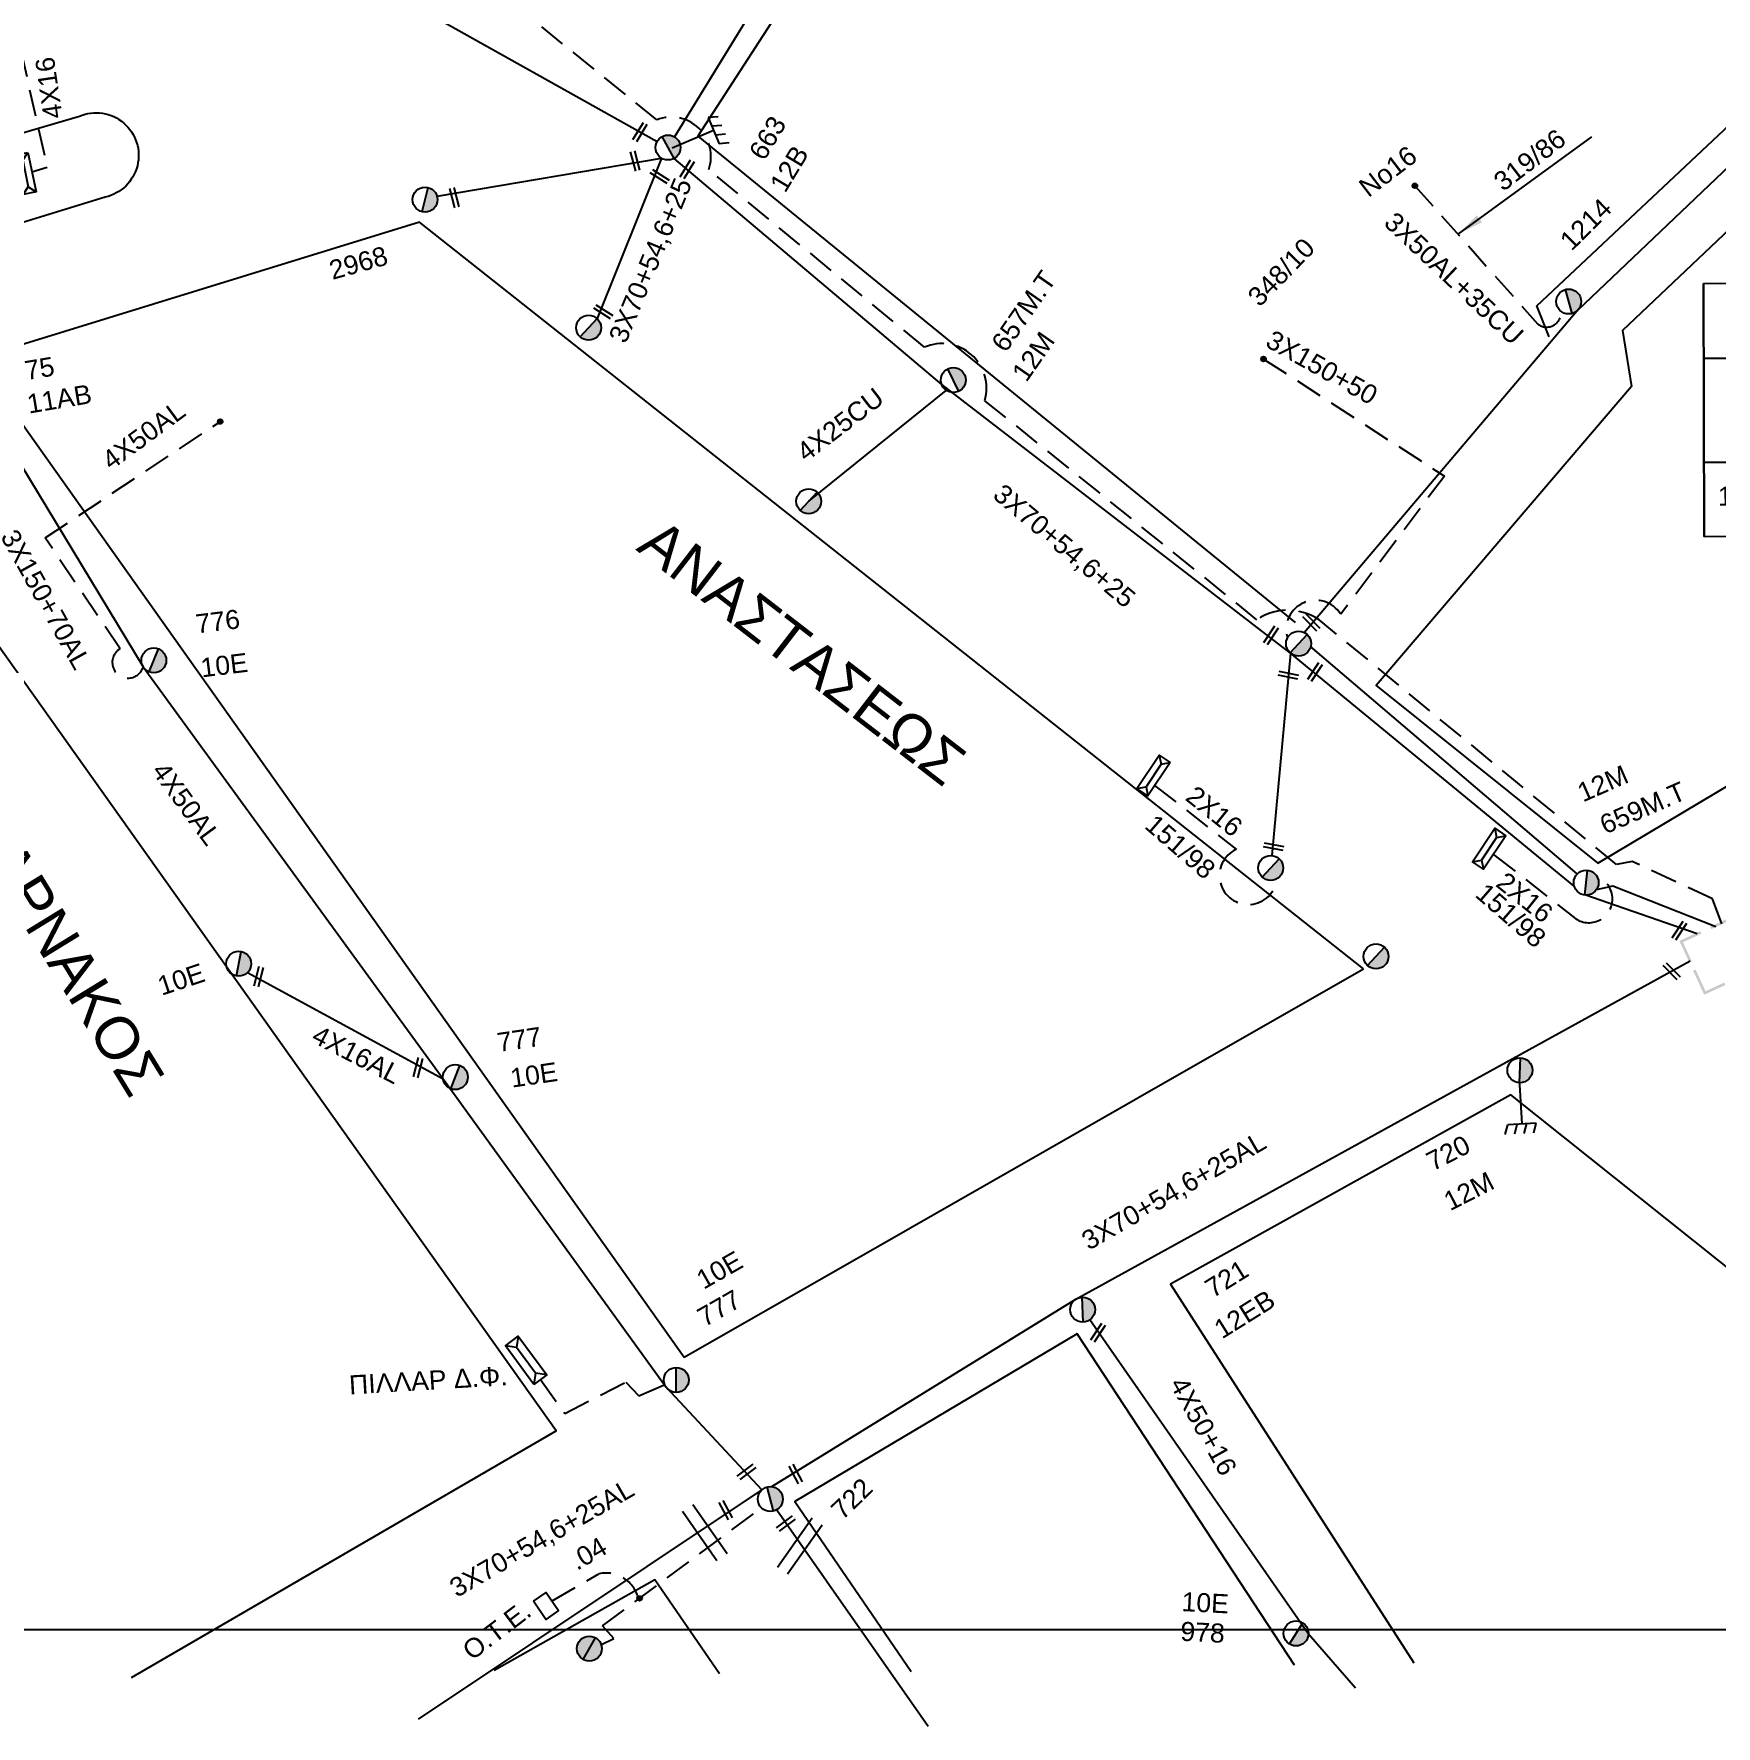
# Model space of a CAD drawing. Header units: millimetres. Extents: x 745 to 5694, y 762 to 3401.
# Drawn here: x 2646.4 to 2805.5, y 769.2 to 929.2 of the extents above; entities that cross this region are included whole.
import ezdxf
from ezdxf.enums import TextEntityAlignment as Align

# ---------------------------------------------------------------- set-up
doc = ezdxf.new("R2010")
doc.units = ezdxf.units.MM
doc.linetypes.add('DASHED', pattern=[19.05, 12.7, -6.35])
for name, color, linetype in [('Άγνωστα', 7, 'Continuous'), ('Ασφαλειοκιβώτια Χ.Τ 9 αναχωρήσεων', 7, 'Continuous'), ('Γείωση', 7, 'Continuous'), ('Γυμνά εναέρια ΧΤ (3Φ)   4x16AL', 7, 'Continuous'), ('Γυμνά εναέρια ΧΤ και ΦΟΠ (3Φ)   4x50+16AL', 7, 'Continuous'), ('Εναέρια παροχή ΧΤ 4x16', 7, 'SYN_LINE'), ('Επιγραφές - Σχήματα', 7, 'Continuous'), ('Καλώδια ΧΤ   3x150+70AL', 7, 'DASHED'), ('Μηχανική τομή', 7, 'Continuous'), ('Στύλος Ξύλινος', 7, 'Continuous'), ('Στύλος Ξύλινος @ 1', 7, 'Continuous'), ('Στύλος ΦΜ', 7, 'Continuous'), ('Στύλος ΦΜ @ 1', 7, 'Continuous'), ('Συνδέσεις', 7, 'Continuous'), ('Συνεστραμμένα ΧΤ   3x70+54.6+25 AL', 7, 'SYN_LINE'), ('Τομή', 7, 'Continuous'), ('Υποσταθμός πόλεως', 7, 'Continuous'), ('Υπόβαθρο ΔΕΗ', 7, 'Continuous'), ('Υπόγεια Καλώδια Δικτύου ΧΤ   .04', 7, 'DASHED'), ('Υπόγεια καλώδια Παροχών ΧΤ   4x50AL', 7, 'DASHED')]:
    doc.layers.add(name, color=color, linetype=linetype)
doc.styles.add('arial', font='ARIAL.TTF')
doc.styles.get("Standard").update_dxf_attribs({"font": 'ARIAL.TTF'})
doc.linetypes.add('SYN_LINE', pattern='A,0.5,-0.0001,["/\\/\\/\\/",Standard,S=0.1,R=0,X=0,Y=-0.05],-0.25', length=0.7501)
doc.dimstyles.new('ISO-25', dxfattribs={"dimtxt": 2.5, "dimasz": 2.5, "dimexe": 1.25, "dimexo": 0.625, "dimtad": 1, "dimtxsty": 'Standard', "dimcen": 2.5, "dimadec": 0, "dimazin": 0, "dimtfac": 1, "dimtmove": 0, "dimatfit": 3, "dimfxl": 1, "dimarcsym": 0})

# ---------------------------------------------------------------- blocks, each defined once
blk = doc.blocks.new('ΥΠΑΡΧΩΝ ΤΣΙΜΕΝΤΕΝΙΟΣ ΣΤΥΛΟΣ')
at = {"layer": 'Στύλος ΦΜ'}
blk.add_hatch(color=256, dxfattribs=at).paths.add_polyline_path([(-1.29, -2.28, 0.574793), (2.62, 0, 0.268822), (1.3, 2.27)])
blk.add_line((-1.29, -2.28), (1.3, 2.27), dxfattribs=at)
blk.add_circle((0, 0), 2.62, dxfattribs=at)
at = {"layer": 'Στύλος ΦΜ', "flags": 4}
for tag, p in [('ΑΡΙΘΜΟΣ', (-4.68, 8.05)), ('ΤΥΠΟΣ', (-4.91, 3.03))]:
    blk.add_attdef(tag, p, '', height=4, dxfattribs=at)
blk = doc.blocks.new('ΓΕΙΩΣΗ')
at = {"layer": 'Γείωση', "ltscale": 40}
for p, q in [((-2.34, 11.45), (-3, 9.45)), ((-0.34, 11.45), (-1, 9.45)), ((1.66, 11.45), (1, 9.45)), ((3.66, 11.45), (3, 9.45)), ((0, 9.45), (0, 0))]:
    blk.add_line(p, q, dxfattribs=at)
blk.add_lwpolyline([(-3, 9.45), (3, 9.45)], dxfattribs=at)
blk = doc.blocks.new('ΑΣΦΑΛΕΙΟΚΙΒΩΤΙΟ ΥΠΟΣΤΑΘΜΟΥ 9 ΑΝΑΧΩΡΗΣΕΩΝ')
at = {"layer": 'Ασφαλειοκιβώτια Χ.Τ 9 αναχωρήσεων', "ltscale": 40}
for p, q in [((-23.8, 40.36), (24.02, 40.36)), ((-9.72, 40.36), (-9.72, -40.64)), ((9.94, 40.36), (9.94, -40.64)), ((-23.8, 31.36), (24.02, 31.36)), ((-23.8, 22.36), (24.02, 22.36)), ((-23.8, 13.36), (24.02, 13.36)), ((-23.8, 4.36), (24.02, 4.36)), ((-23.8, -4.64), (24.02, -4.64)), ((-23.8, -13.64), (24.02, -13.64)), ((-23.8, -22.64), (24.02, -22.64)), ((-23.8, -31.64), (24.02, -31.64))]:
    blk.add_line(p, q, dxfattribs=at)
at = {"layer": 'Ασφαλειοκιβώτια Χ.Τ 9 αναχωρήσεων'}
blk.add_lwpolyline([(-23.8, -40.64), (24.02, -40.64), (24.02, 40.36), (-23.8, 40.36)], close=True, dxfattribs=at)
for s, p in [('1', (-17.96, 37.74)), ('2', (-17.96, 29.17)), ('3', (-17.96, 20.09)), ('4', (-17.96, 11.07)), ('5', (-17.96, 2.06)), ('6', (-17.96, -7.08)), ('7', (-17.96, -15.32)), ('8', (-17.96, -25)), ('9', (-17.96, -33.7))]:
    blk.add_text(s, height=3.6, rotation=270, dxfattribs=at).set_placement(p)
at = {"layer": 'Ασφαλειοκιβώτια Χ.Τ 9 αναχωρήσεων', "ltscale": 40}
for tag, height, p in [('ΟΝΟΜΑ', 5, (-0.16, 44.31)), ('ΚΕΙΜΕΝΟ 1', 2, (17.06, 35.59)), ('ΚΕΙΜΕΝΟ 2', 2, (17.06, 26.88)), ('ΚΕΙΜΕΝΟ 3', 2, (17.06, 17.69)), ('ΚΕΙΜΕΝΟ 4', 2, (17.06, 8.71)), ('ΚΕΙΜΕΝΟ 5', 2, (17.06, -0.13)), ('ΚΕΙΜΕΝΟ 6', 2, (17.06, -9.05)), ('ΚΕΙΜΕΝΟ 7', 2, (17.06, -18.13)), ('ΚΕΙΜΕΝΟ 8', 2, (17.06, -26.85)), ('ΚΕΙΜΕΝΟ 9', 2, (17.06, -35.99)), ('ΣΧ', 2, (-0.1, -42.64))]:
    blk.add_attdef(tag, text='', height=height, dxfattribs=at).set_placement(p, align=Align.MIDDLE_CENTER)
blk = doc.blocks.new('ΥΠΟΣΤΑΘΜΟΣ ΠΟΛΕΩΣ')
at = {"layer": 'Υποσταθμός πόλεως', "linetype": 'Continuous', "ltscale": 40}
blk.add_lwpolyline([(-8.57, 2.82), (8.57, 2.82), (8.57, -2.82), (-8.57, -2.82)], close=True, dxfattribs=at)
for points in [[(-5.75, 0), (-8.57, 2.82)], [(5.75, 0), (8.57, 2.82)], [(-8.57, -2.82), (-5.75, 0)], [(-5.75, 0), (5.75, 0)], [(8.57, -2.82), (5.75, 0)]]:
    blk.add_lwpolyline(points, dxfattribs=at)
at = {"layer": 'Υποσταθμός πόλεως', "linetype": 'SYN_LINE', "ltscale": 40, "flags": 1}
for tag, p in [('ΜΕΤΑΣΧΗΜΑΤΙΣΜΟΣ', (10.6, 2.39)), ('ΙΣΧΥΣ', (10.58, -0.41)), ('ΑΡΙΘΜΟΣ', (10.7, -3.13))]:
    blk.add_attdef(tag, p, '', height=1.8, dxfattribs=at)
blk = doc.blocks.new('_ΣΥΝΔΕΣΗ')
at = {"layer": 'Συνδέσεις', "linetype": 'SYN_LINE', "ltscale": 40}
blk.add_hatch(color=256, dxfattribs=at).paths.add_polyline_path([(0.5, -0.01, 1), (-0.5, -0.01, 1)])
at = {"layer": 'Συνδέσεις'}
blk.add_circle((0, -0.01), 0.5, dxfattribs=at)
blk = doc.blocks.new('ΜΗΧΑΝΙΚΗ ΤΟΜΗ')
at = {"layer": 'Μηχανική τομή', "ltscale": 40}
for p, q in [((-1.89, 0.78), (1.89, 0.78)), ((1.89, 0), (-1.89, 0))]:
    blk.add_line(p, q, dxfattribs=at)
blk = doc.blocks.new('A$C2AC64610')
at = {"layer": 'Υποσταθμός πόλεως', "xscale": 0.5, "yscale": 0.5, "zscale": 0.5}
blk.add_blockref('ΥΠΟΣΤΑΘΜΟΣ ΠΟΛΕΩΣ', (4.28, 1.41), dxfattribs=at)
blk = doc.blocks.new('ΥΠΑΡΧΩΝ ΞΥΛΙΝΟΣ ΣΤΥΛΟΣ')
at = {"layer": 'Στύλος Ξύλινος'}
h = blk.add_hatch(color=7, dxfattribs=at)
h.paths.add_polyline_path([(-2.62, 0, 0.270008), (-1.29, -2.28), (1.3, 2.27, 0.576266)])
h.paths.add_polyline_path([(-1.29, -2.28, 0.574793), (2.62, 0, 0.268822), (1.3, 2.27)])
at = {"layer": 'Στύλος Ξύλινος', "color": 7}
blk.add_line((-1.29, -2.28), (1.3, 2.27), dxfattribs=at)
blk.add_circle((0, 0), 2.62, dxfattribs=at)
at = {"layer": 'Στύλος Ξύλινος', "flags": 4}
for tag, p in [('ΑΡΙΘΜΟΣ', (-4.91, 8.6)), ('ΤΥΠΟΣ', (-4.85, 3.39))]:
    blk.add_attdef(tag, p, '', height=4, dxfattribs=at)
blk = doc.blocks.new('ΤΟΜΗ')
at = {"layer": 'Τομή', "ltscale": 40}
for p, q in [((-5.68, 0), (5.68, 0)), ((5.68, -2.33), (-5.68, -2.33))]:
    blk.add_line(p, q, dxfattribs=at)

msp = doc.modelspace()

# ---------------------------------------------------------------- hatches: boundary and pattern name
at = {"layer": 'Επιγραφές - Σχήματα', "ltscale": 0.2}
h = msp.add_hatch(color=7, dxfattribs=at)
h.paths.add_polyline_path([(2807.65, 843.59), (2806.72, 845.6), (2806.21, 845.36), (2806.11, 845.04), (2806.6, 845.26), (2807.42, 843.48)])
h.paths.add_polyline_path([(2809.07, 840.5), (2808.02, 842.78), (2807.79, 842.68), (2808.73, 840.62), (2807.39, 840.01), (2807.7, 839.87)])
h.paths.add_polyline_path([(2807.7, 839.87), (2807.39, 840.01), (2807.19, 839.91), (2807.29, 839.69)])
h.paths.add_polyline_path([(2806.39, 839.27), (2806.28, 839.5), (2804.5, 838.68), (2804.44, 838.83), (2804.31, 838.5), (2804.38, 838.35)])
h.paths.add_polyline_path([(2804.44, 838.83), (2803.56, 840.73), (2803.33, 840.63), (2804.31, 838.5)])
h.paths.add_polyline_path([(2803.19, 841.54), (2802.37, 843.32), (2804.12, 844.12), (2804.01, 844.35), (2802.04, 843.44), (2802.96, 841.43)])
h.paths.add_polyline_path([(2806.11, 845.04), (2806.21, 845.36), (2804.95, 844.78), (2805.06, 844.55)])

# ---------------------------------------------------------------- linework, layer by layer
at = {"layer": 'Άγνωστα', "color": 85}
for points in [[(2837.14, 946.98), (2817.24, 926.67), (2792.4, 903.05)], [(2766.55, 872.6), (2792.37, 903.03)]]:
    msp.add_lwpolyline(points, dxfattribs=at)
at = {"layer": 'Άγνωστα', "color": 30, "linetype": 'DASHED', "ltscale": 0.2}
msp.add_lwpolyline([(2806.04, 845.05), (2805.17, 847.43), (2797.56, 850.96), (2796.1, 850.67), (2768.32, 873.52, 0.332576), (2762.09, 873.81), (2736.35, 894.53, 0.632672), (2730.64, 899.57), (2710.25, 916.36, 0.637984), (2705.33, 921.08), (2680.16, 941.36)], format="xyb", dxfattribs=at)
at = {"layer": 'Άγνωστα', "color": 133, "linetype": 'DASHED', "ltscale": 0.2}
msp.add_lwpolyline([(2645.19, 927.63), (2647.68, 916.57), (2646.22, 916.11)], dxfattribs=at)
at = {"layer": 'Άγνωστα', "color": 133}
msp.add_lwpolyline([(2684.55, 913.85), (2705.79, 917.44)], dxfattribs=at)
at = {"layer": 'Άγνωστα', "color": 85, "linetype": 'DASHED', "ltscale": 0.2}
msp.add_lwpolyline([(2777.02, 914.84), (2788.66, 901.75)], dxfattribs=at)
at = {"layer": 'Άγνωστα', "color": 62, "linetype": 'Continuous', "ltscale": 0.2}
msp.add_lwpolyline([(2639.33, 898.12), (2656.76, 869.35), (2685.12, 830.39), (2706.22, 801.24), (2715.27, 791.53)], dxfattribs=at)
at = {"layer": 'Άγνωστα', "color": 85, "linetype": 'DASHED', "ltscale": 0.2}
msp.add_lwpolyline([(2762.71, 898.45), (2779.81, 887.38), (2770.01, 874.32, 0.876609), (2764.97, 872.09, -10.712407)], format="xyb", dxfattribs=at)
at = {"layer": 'Άγνωστα', "color": 2, "linetype": 'SYN_LINE', "ltscale": 20}
for points in [[(2719.7, 885), (2732.7, 895.49)], [(2765.27, 870.64), (2763.5, 851.51)]]:
    msp.add_lwpolyline(points, dxfattribs=at)
at = {"layer": 'Άγνωστα', "color": 85, "linetype": 'SYN_LINE', "ltscale": 20}
msp.add_lwpolyline([(2792.38, 849.78), (2767.16, 871.28)], dxfattribs=at)
at = {"layer": 'Άγνωστα', "color": 85, "linetype": 'SYN_LINE', "ltscale": 10}
msp.add_lwpolyline([(2805.48, 844.78), (2795.73, 848.6), (2794.17, 848.26)], dxfattribs=at)
at = {"layer": 'Άγνωστα', "color": 62}
msp.add_lwpolyline([(2771.42, 772.8), (2766.97, 777.9), (2746.27, 807.62)], dxfattribs=at)
at = {"layer": 'Άγνωστα', "color": 62, "linetype": 'DASHED', "ltscale": 0.2}
for points in [[(2694.33, 801.97), (2696.63, 798.76), (2702.4, 801.73), (2703.64, 800.43), (2706.09, 801.47)], [(2700.1, 776.91), (2701.26, 777.49), (2700.2, 778.68), (2715.23, 789.85)]]:
    msp.add_lwpolyline(points, dxfattribs=at)
at = {"layer": 'Άγνωστα', "color": 1}
msp.add_lwpolyline([(2716.68, 789.66), (2731, 769.2)], dxfattribs=at)
at = {"layer": 'Άγνωστα', "color": 85, "linetype": 'DASHED', "ltscale": 0.2}
msp.add_arc((2789.48, 902.82), 1.35, 232.2136, 6.4839, dxfattribs=at)
at = {"layer": 'Γυμνά εναέρια ΧΤ (3Φ)   4x16AL', "color": 62, "linetype": 'Continuous', "ltscale": 0.2}
msp.add_lwpolyline([(2666.64, 840.46), (2685.12, 830.39)], dxfattribs=at)
at = {"layer": 'Γυμνά εναέρια ΧΤ και ΦΟΠ (3Φ)   4x50+16AL', "color": 2}
msp.add_lwpolyline([(2768.72, 969.28), (2740.89, 951.57), (2717.75, 936.98), (2707, 919.46)], dxfattribs=at)
at = {"layer": 'Επιγραφές - Σχήματα', "color": 2, "linetype": 'DASHED', "ltscale": 0.2}
for p, q in [((2752.41, 858.14), (2760.14, 852.09)), ((2784.5, 851.59), (2792.23, 845.54))]:
    msp.add_line(p, q, dxfattribs=at)
at = {"layer": 'Επιγραφές - Σχήματα'}
msp.add_lwpolyline([(780.39, 1891.51), (3073.89, 1891.51), (3073.89, 778.3), (780.39, 778.3)], close=True, dxfattribs=at)
at = {"layer": 'Επιγραφές - Σχήματα', "ltscale": 0.2}
msp.add_lwpolyline([(2693.67, 781), (2694.88, 781.83), (2696.05, 780.12), (2694.84, 779.29)], close=True, dxfattribs=at)
at = {"layer": 'Επιγραφές - Σχήματα', "color": 2, "linetype": 'DASHED', "ltscale": 0.2}
for centre, radius, start, end in [((2761.27, 849.61), 2.73, 114.6702, 353.992), ((2793.47, 847.4), 2.24, 236.368, 69.0737)]:
    msp.add_arc(centre, radius, start, end, dxfattribs=at)
at = {"layer": 'Καλώδια ΧΤ   3x150+70AL', "color": 62, "ltscale": 0.2}
msp.add_lwpolyline([(2656.76, 869.35, -1.470506), (2654.58, 871.06), (2647.49, 881.54)], format="xyb", dxfattribs=at)
at = {"layer": 'Συνεστραμμένα ΧΤ   3x70+54.6+25 AL', "color": 133, "ltscale": 20}
msp.add_lwpolyline([(2662.27, 943.15), (2705.36, 919.01)], dxfattribs=at)
at = {"layer": 'Συνεστραμμένα ΧΤ   3x70+54.6+25 AL', "color": 133, "linetype": 'SYN_LINE', "ltscale": 20}
msp.add_lwpolyline([(2705.79, 917.44), (2699.68, 902.28)], dxfattribs=at)
at = {"layer": 'Συνεστραμμένα ΧΤ   3x70+54.6+25 AL', "color": 2, "linetype": 'SYN_LINE', "ltscale": 20}
msp.add_lwpolyline([(2792.1, 848.61), (2765.27, 870.64), (2732.28, 896.03), (2706.98, 917.42)], dxfattribs=at)
at = {"layer": 'Συνεστραμμένα ΧΤ   3x70+54.6+25 AL', "color": 2, "linetype": 'SYN_LINE', "ltscale": 10}
msp.add_lwpolyline([(2803.71, 844.11), (2793.1, 847.78)], dxfattribs=at)
at = {"layer": 'Συνεστραμμένα ΧΤ   3x70+54.6+25 AL', "color": 62, "ltscale": 20}
msp.add_lwpolyline([(2716.22, 791.84), (2744.97, 809.58), (2803.05, 841.54)], dxfattribs=at)
at = {"layer": 'Συνεστραμμένα ΧΤ   3x70+54.6+25 AL', "color": 6, "ltscale": 20}
msp.add_lwpolyline([(2682.8, 769.86), (2715.25, 791.51)], dxfattribs=at)
at = {"layer": 'Υπόβαθρο ΔΕΗ'}
for points in [[(2791.55, 980.93), (2719.01, 934.68), (2709.2, 919.52), (2765.69, 873.53)], [(2789.73, 900.54), (2788.56, 903.47), (2827.62, 940.19), (2791.55, 980.93)], [(2832.36, 935), (2796.64, 901.16), (2797.5, 895.84), (2773.37, 867.59), (2794.33, 850.8), (2867.82, 894.58), (2832.36, 935)], [(2772.17, 840.8), (2682.9, 911.38), (2640.93, 898.46), (2707.92, 804.09), (2772.17, 840.8)], [(2655.66, 773.8), (2695.83, 797.12), (2626.94, 893.99), (2589.89, 882.43), (2599.81, 842.53), (2643.61, 773.41)], [(2852.69, 775.79), (2786.09, 828.9), (2753.91, 811), (2776.93, 775.18)], [(2765.65, 774.96), (2745.08, 806.3), (2718.4, 790.43), (2729.4, 774.35)], [(2711.25, 774.15), (2705.15, 783.04), (2689.96, 774.45)]]:
    msp.add_lwpolyline(points, dxfattribs=at)
msp.add_lwpolyline([(2617.63, 911.75), (2650.73, 921.42, -1.094664), (2653.17, 913.76), (2619.11, 903.3)], format="xyb", dxfattribs=at)
at = {"layer": 'Υπόγεια Καλώδια Δικτύου ΧΤ   .04', "color": 62, "linetype": 'DASHED', "ltscale": 0.2}
msp.add_line((2695.43, 781.03), (2699.86, 783.59), dxfattribs=at)
msp.add_arc((2700.55, 780.55), 3.12, 12.2482, 102.7905, dxfattribs=at)
at = {"layer": 'Υπόγεια καλώδια Παροχών ΧΤ   4x50AL', "color": 62, "ltscale": 0.2}
msp.add_lwpolyline([(2647.49, 881.54), (2664.04, 892.53)], dxfattribs=at)

# ---------------------------------------------------------------- block references
at = {"layer": 'Ασφαλειοκιβώτια Χ.Τ 9 αναχωρήσεων', "xscale": 0.5000000000000505, "yscale": 0.5000000000000505, "zscale": 0.5000000000000505, "rotation": 90.12642276115085}
msp.add_blockref('ΑΣΦΑΛΕΙΟΚΙΒΩΤΙΟ ΥΠΟΣΤΑΘΜΟΥ 9 ΑΝΑΧΩΡΗΣΕΩΝ', (2824.52, 893.61), dxfattribs=at)
at = {"layer": 'Γείωση'}
for p, xscale, yscale, zscale, rotation in [((2706.79, 918.39), 0.4499999999996396, 0.4499999999996396, 0.4499999999996396, 292.9257920936004), ((2786.91, 830.38), 0.4499999999996411, 0.4499999999996411, 0.4499999999996411, 183.3050590389296)]:
    msp.add_blockref('ΓΕΙΩΣΗ', p, dxfattribs=dict(at, xscale=xscale, yscale=yscale, zscale=zscale, rotation=rotation))
at = {"layer": 'Επιγραφές - Σχήματα', "ltscale": 0.2, "xscale": 0.5294197176796348, "yscale": 0.5294197176796348, "zscale": 0.5294197176796348, "rotation": 126.3382677612325}
msp.add_blockref('A$C2AC64610', (2694.92, 802.4), dxfattribs=at)
at = {"layer": 'Μηχανική τομή'}
for p, xscale, yscale, zscale, rotation in [((2703.57, 920.01), 0.4999999999998668, 0.4999999999998668, 0.4999999999998668, 238.5781012561424), ((2703.47, 917.22), 0.5000000000000259, 0.5000000000000259, 0.5000000000000259, 104.9019353053052), ((2708.04, 916.49), 0.4999999999998668, 0.4999999999998668, 0.4999999999998668, 238.5781012561424), ((2705.72, 915.88), 0.4999999999998191, 0.4999999999998191, 0.4999999999998191, 147.6069119061512), ((2686.38, 913.76), 0.5000000000000259, 0.5000000000000259, 0.5000000000000259, 104.9019353053052), ((2700.38, 903.08), 0.4999999999998191, 0.4999999999998191, 0.4999999999998191, 147.6069119061512), ((2767.38, 873.68), 0.4999999999998956, 0.4999999999998956, 0.4999999999998956, 134.3251469003241), ((2763.58, 872.21), 0.5000000000000079, 0.5000000000000079, 0.5000000000000079, 56.42170377729097), ((2765.09, 868.75), 0.4999999999998668, 0.4999999999998668, 0.4999999999998668, 168.9129620465779), ((2767.74, 868.75), 0.5000000000000079, 0.5000000000000079, 0.5000000000000079, 56.42170377729097), ((2763.7, 852.54), 0.4999999999998668, 0.4999999999998668, 0.4999999999998668, 168.9129620465779), ((2802.19, 844.3), 0.5000000000000079, 0.5000000000000079, 0.5000000000000079, 56.42170377729097), ((2667.5, 840.12), 0.499999999999773, 0.499999999999773, 0.499999999999773, 255.6428122239233), ((2801.44, 840.71), 0.4999999999998558, 0.4999999999998558, 0.4999999999998558, 135.2262851808986), ((2682.56, 831.51), 0.499999999999773, 0.499999999999773, 0.499999999999773, 255.6428122239233), ((2747.22, 806.29), 0.5000000000000079, 0.5000000000000079, 0.5000000000000079, 56.42170377729097), ((2713.7, 793.39), 0.4999999999998243, 0.4999999999998243, 0.4999999999998243, 216.987322671157), ((2718.64, 793.12), 0.4999999999998231, 0.4999999999998231, 0.4999999999998231, 118.3702476167728), ((2712.02, 789.71), 0.4999999999998231, 0.4999999999998231, 0.4999999999998231, 118.3702476167728), ((2717.42, 788.51), 0.4999999999998243, 0.4999999999998243, 0.4999999999998243, 216.987322671157)]:
    msp.add_blockref('ΜΗΧΑΝΙΚΗ ΤΟΜΗ', p, dxfattribs=dict(at, xscale=xscale, yscale=yscale, zscale=zscale, rotation=rotation))
at = {"layer": 'Στύλος Ξύλινος @ 1', "ltscale": 40, "xscale": 0.4499999999998181, "yscale": 0.4499999999998181, "zscale": 0.4499999999998181}
msp.add_blockref('ΥΠΑΡΧΩΝ ΞΥΛΙΝΟΣ ΣΤΥΛΟΣ', (2698.96, 776.53), dxfattribs=at)
at = {"layer": 'Στύλος ΦΜ @ 1', "ltscale": 40}
ref = msp.add_blockref('ΥΠΑΡΧΩΝ ΤΣΙΜΕΝΤΕΝΙΟΣ ΣΤΥΛΟΣ', (2706.4, 918.45), dxfattribs=dict(at, xscale=0.4499999999997675, yscale=0.4499999999997675, zscale=0.4499999999997675, rotation=58.98741588411544))
ref.add_attrib('ΤΥΠΟΣ', '663', (2715.49, 917.1), dxfattribs={"layer": 'Στύλος ΦΜ', "height": 1.8, "rotation": 58.9874, "flags": 4})
ref.add_attrib('ΑΡΙΘΜΟΣ', '12B', (2717.47, 914.07), dxfattribs={"layer": 'Στύλος ΦΜ', "height": 1.8, "rotation": 58.9874, "flags": 4})
ref = msp.add_blockref('ΥΠΑΡΧΩΝ ΤΣΙΜΕΝΤΕΝΙΟΣ ΣΤΥΛΟΣ', (2683.42, 913.53), dxfattribs=dict(at, xscale=0.4499999999997278, yscale=0.4499999999997278, zscale=0.4499999999997278, rotation=15.58975619037383))
ref.add_attrib('ΤΥΠΟΣ', '2968', (2674.66, 905.93), dxfattribs={"layer": 'Στύλος ΦΜ', "height": 1.8, "rotation": 15.5898, "flags": 4})
ref = msp.add_blockref('ΥΠΑΡΧΩΝ ΤΣΙΜΕΝΤΕΝΙΟΣ ΣΤΥΛΟΣ', (2791.57, 903.89), dxfattribs=dict(at, xscale=0.4499999999995528, yscale=0.4499999999995528, zscale=0.4499999999995528, rotation=44.74742538697421))
ref.add_attrib('ΤΥΠΟΣ', '1214', (2791.83, 908.59), dxfattribs={"layer": 'Στύλος ΦΜ', "height": 1.8, "rotation": 44.7474, "flags": 4})
ref = msp.add_blockref('ΥΠΑΡΧΩΝ ΤΣΙΜΕΝΤΕΝΙΟΣ ΣΤΥΛΟΣ', (2733.37, 896.46), dxfattribs=dict(at, xscale=0.4499999999996104, yscale=0.4499999999996104, zscale=0.4499999999996104, rotation=55.18505214553301))
ref.add_attrib('ΤΥΠΟΣ', '657M.T', (2738.33, 898.97), dxfattribs={"layer": 'Στύλος ΦΜ', "height": 1.8, "rotation": 55.1851, "flags": 4})
ref.add_attrib('ΑΡΙΘΜΟΣ', '12M', (2740.28, 896.18), dxfattribs={"layer": 'Στύλος ΦΜ', "height": 1.8, "rotation": 55.1851, "flags": 4})
at = {"layer": 'Στύλος ΦΜ @ 1', "ltscale": 40, "xscale": 0.4499999999996779, "yscale": 0.4499999999996779, "zscale": 0.4499999999996779, "rotation": 346.8465568456768}
for p in [(2698.88, 901.41), (2719.7, 885), (2766.02, 871.55), (2763.39, 850.34), (2773.35, 841.97)]:
    msp.add_blockref('ΥΠΑΡΧΩΝ ΤΣΙΜΕΝΤΕΝΙΟΣ ΣΤΥΛΟΣ', p, dxfattribs=at)
at = {"layer": 'Στύλος ΦΜ @ 1', "ltscale": 40}
ref = msp.add_blockref('ΥΠΑΡΧΩΝ ΤΣΙΜΕΝΤΕΝΙΟΣ ΣΤΥΛΟΣ', (2638.58, 899.03), dxfattribs=dict(at, xscale=0.4499999999996349, yscale=0.4499999999996349, zscale=0.4499999999996349, rotation=9.546139154252181))
ref.add_attrib('ΤΥΠΟΣ', '775', (2644.35, 896.22), dxfattribs={"layer": 'Στύλος ΦΜ', "height": 1.8, "rotation": 9.5461, "flags": 4})
ref.add_attrib('ΑΡΙΘΜΟΣ', '11AB', (2645.95, 893.29), dxfattribs={"layer": 'Στύλος ΦΜ', "height": 1.8, "rotation": 9.5461, "flags": 4})
ref = msp.add_blockref('ΥΠΑΡΧΩΝ ΤΣΙΜΕΝΤΕΝΙΟΣ ΣΤΥΛΟΣ', (2657.77, 869.96), dxfattribs=dict(at, xscale=0.449999999999668, yscale=0.449999999999668, zscale=0.449999999999668, rotation=7.000986682690218))
ref.add_attrib('ΤΥΠΟΣ', '776', (2661.84, 872.5), dxfattribs={"layer": 'Στύλος ΦΜ', "height": 1.8, "rotation": 7.001, "flags": 4})
ref.add_attrib('ΑΡΙΘΜΟΣ', '10E', (2662.31, 868.35), dxfattribs={"layer": 'Στύλος ΦΜ', "height": 1.8, "rotation": 7.001, "flags": 4})
ref = msp.add_blockref('ΥΠΑΡΧΩΝ ΤΣΙΜΕΝΤΕΝΙΟΣ ΣΤΥΛΟΣ', (2793.22, 848.95), dxfattribs=dict(at, xscale=0.449999999999714, yscale=0.449999999999714, zscale=0.449999999999714, rotation=23.62526625109049))
ref.add_attrib('ΤΥΠΟΣ', '12M', (2792.91, 856.52), dxfattribs={"layer": 'Στύλος ΦΜ', "height": 1.8, "rotation": 23.6253, "flags": 4})
ref.add_attrib('ΑΡΙΘΜΟΣ', '659M.T', (2795.02, 853.49), dxfattribs={"layer": 'Στύλος ΦΜ', "height": 1.8, "rotation": 23.6253, "flags": 4})
ref = msp.add_blockref('ΥΠΑΡΧΩΝ ΤΣΙΜΕΝΤΕΝΙΟΣ ΣΤΥΛΟΣ', (2665.8, 841.28), dxfattribs=dict(at, xscale=0.4499999999996868, yscale=0.4499999999996868, zscale=0.4499999999996868, rotation=18.404366619957))
ref.add_attrib('ΤΥΠΟΣ', '10E', (2658.51, 838.25), dxfattribs={"layer": 'Στύλος ΦΜ', "height": 1.8, "rotation": 18.4044, "flags": 4})
ref = msp.add_blockref('ΥΠΑΡΧΩΝ ΤΣΙΜΕΝΤΕΝΙΟΣ ΣΤΥΛΟΣ', (2686.29, 830.56), dxfattribs=dict(at, xscale=0.4499999999997558, yscale=0.4499999999997558, zscale=0.4499999999997558, rotation=8.36764048673681))
ref.add_attrib('ΤΥΠΟΣ', '777', (2690.38, 832.93), dxfattribs={"layer": 'Στύλος ΦΜ', "height": 1.8, "rotation": 8.3676, "flags": 4})
ref.add_attrib('ΑΡΙΘΜΟΣ', '10E', (2691.63, 829.56), dxfattribs={"layer": 'Στύλος ΦΜ', "height": 1.8, "rotation": 8.3676, "flags": 4})
ref = msp.add_blockref('ΥΠΑΡΧΩΝ ΤΣΙΜΕΝΤΕΝΙΟΣ ΣΤΥΛΟΣ', (2786.95, 831.21), dxfattribs=dict(at, xscale=0.4499999999996842, yscale=0.4499999999996842, zscale=0.4499999999996842, rotation=27.05270671734242))
ref.add_attrib('ΤΥΠΟΣ', '720', (2778.71, 821.64), dxfattribs={"layer": 'Στύλος ΦΜ', "height": 1.8, "rotation": 27.0527, "flags": 4})
ref.add_attrib('ΑΡΙΘΜΟΣ', '12M', (2780.35, 817.87), dxfattribs={"layer": 'Στύλος ΦΜ', "height": 1.8, "rotation": 27.0527, "flags": 4})
ref = msp.add_blockref('ΥΠΑΡΧΩΝ ΤΣΙΜΕΝΤΕΝΙΟΣ ΣΤΥΛΟΣ', (2707.17, 801.93), dxfattribs=dict(at, xscale=0.4499999999995758, yscale=0.4499999999995758, zscale=0.4499999999995758, rotation=29.66917630316984))
ref.add_attrib('ΤΥΠΟΣ', '10E', (2709.76, 810.44), dxfattribs={"layer": 'Στύλος ΦΜ', "height": 1.8, "rotation": 29.6692, "flags": 4})
ref.add_attrib('ΑΡΙΘΜΟΣ', '777', (2709.85, 806.9), dxfattribs={"layer": 'Στύλος ΦΜ', "height": 1.8, "rotation": 29.6692, "flags": 4})
ref = msp.add_blockref('ΥΠΑΡΧΩΝ ΤΣΙΜΕΝΤΕΝΙΟΣ ΣΤΥΛΟΣ', (2745.6, 808.58), dxfattribs=dict(at, xscale=0.4499999999996496, yscale=0.4499999999996496, zscale=0.4499999999996496, rotation=32.01197370809449))
ref.add_attrib('ΤΥΠΟΣ', '721', (2757.92, 809.63), dxfattribs={"layer": 'Στύλος ΦΜ', "height": 1.8, "rotation": 32.012, "flags": 4})
ref.add_attrib('ΑΡΙΘΜΟΣ', '12EB', (2758.78, 805.75), dxfattribs={"layer": 'Στύλος ΦΜ', "height": 1.8, "rotation": 32.012, "flags": 4})
ref = msp.add_blockref('ΥΠΑΡΧΩΝ ΤΣΙΜΕΝΤΕΝΙΟΣ ΣΤΥΛΟΣ', (2716.07, 790.67), dxfattribs=dict(at, xscale=0.4499999999996509, yscale=0.4499999999996509, zscale=0.4499999999996509, rotation=44.20109431569548))
ref.add_attrib('ΤΥΠΟΣ', '722', (2722.9, 788.6), dxfattribs={"layer": 'Στύλος ΦΜ', "height": 1.8, "rotation": 44.2011, "flags": 4})
ref = msp.add_blockref('ΥΠΑΡΧΩΝ ΤΣΙΜΕΝΤΕΝΙΟΣ ΣΤΥΛΟΣ', (2765.79, 777.96), dxfattribs=dict(at, xscale=0.4499999999996823, yscale=0.4499999999996823, zscale=0.4499999999996823, rotation=357.0667592208023))
ref.add_attrib('ΤΥΠΟΣ', '10E', (2754.92, 780.08), dxfattribs={"layer": 'Στύλος ΦΜ', "height": 1.8, "rotation": 357.0668, "flags": 4})
ref.add_attrib('ΑΡΙΘΜΟΣ', '978', (2754.81, 777.28), dxfattribs={"layer": 'Στύλος ΦΜ', "height": 1.8, "rotation": 357.0668, "flags": 4})
at = {"layer": 'Συνδέσεις', "xscale": 0.4499999999998181, "yscale": 0.4499999999998181, "zscale": 0.4499999999998181}
for p in [(2777.02, 914.84), (2762.71, 898.46), (2664.05, 892.54), (2703.71, 781.28)]:
    msp.add_blockref('_ΣΥΝΔΕΣΗ', p, dxfattribs=at)
at = {"layer": 'Τομή'}
for p, xscale, yscale, zscale, rotation in [((2709.4, 787.17), 0.499999999999767, 0.499999999999767, 0.499999999999767, 124.868929376518), ((2718.38, 786.56), 0.4999999999996996, 0.4999999999996996, 0.4999999999996996, 54.85485218179211)]:
    msp.add_blockref('ΤΟΜΗ', p, dxfattribs=dict(at, xscale=xscale, yscale=yscale, zscale=zscale, rotation=rotation))
at = {"layer": 'Υποσταθμός πόλεως'}
for p, xscale, yscale, zscale, rotation in [((2645.63, 915.99), 0.2226495703942592, 0.2226495703942592, 0.2226495703942592, 281.8042238281191), ((2752.31, 859.08), 0.2226495703943332, 0.2226495703943332, 0.2226495703943332, 236.1793753730135), ((2784.04, 852.15), 0.2226495703943331, 0.2226495703943331, 0.2226495703943331, 236.1793753730135)]:
    msp.add_blockref('ΥΠΟΣΤΑΘΜΟΣ ΠΟΛΕΩΣ', p, dxfattribs=dict(at, xscale=xscale, yscale=yscale, zscale=zscale, rotation=rotation))

# ---------------------------------------------------------------- texts
at = {"layer": 'Άγνωστα', "char_height": 1.8, "attachment_point": 1, "style": 'arial'}
for s, insert, width, rotation in [('3X50AL+35CU', (2775.21, 912.51), 69.1904, 316.7368), ('3X150+50', (2763.65, 901.28), 69.1904, 330.6479), ('4X25CU', (2718.35, 890.09), 69.1904, 37.4331), ('4X50AL', (2658.94, 860.55), 19.229, 306.3514), ('2X16', (2756.33, 858.24), 69.1904, 321.3561), ('2X16', (2785.68, 850.09), 69.1904, 321.3561), ('4X50+16', (2755.36, 802.43), 69.1904, 299.0564)]:
    msp.add_mtext(s, dxfattribs=dict(at, insert=insert, width=width, rotation=rotation))
at = {"layer": 'Γυμνά εναέρια ΧΤ (3Φ)   4x16AL', "insert": (2673.39, 835.54), "char_height": 1.8, "width": 69.1904, "attachment_point": 1, "rotation": 332.7618, "style": 'arial'}
msp.add_mtext('4X16AL', dxfattribs=at)
at = {"layer": 'Εναέρια παροχή ΧΤ 4x16', "insert": (2647.37, 921.04), "char_height": 1.8, "width": 69.1904, "attachment_point": 1, "rotation": 98.2731, "style": 'arial'}
msp.add_mtext('4X16', dxfattribs=at)
at = {"layer": 'Επιγραφές - Σχήματα', "attachment_point": 1, "style": 'arial'}
for s, insert, char_height, width, rotation in [('319/86', (2784.27, 915.66), 1.8, 69.1904, 37.4331), ('Nο16', (2771.53, 915.09), 1.8, 69.1904, 37.4331), ('348/10', (2761.05, 904.55), 1.8, 69.1904, 45.7756), ('ΑΝΑΣΤΑΣΕΩΣ', (2705.72, 883.61), 4, 69.1904, 322.3354), ('ΛΑΡΝΑΚΟΣ', (2643.03, 856.48), 4, 69.1904, 301.5317), ('151/98', (2752.53, 855.54), 1.8, 69.1904, 319.1085), ('151/98', (2783.79, 849.05), 1.8, 69.1904, 319.1085), ('ΠΙΛΛΑΡ Δ.Φ.', (2676.18, 802.35), 1.8, 19.229, 3.3794), ('Ο.Τ.Ε.', (2686.76, 776.77), 1.8, 19.229, 37.2926)]:
    msp.add_mtext(s, dxfattribs=dict(at, insert=insert, char_height=char_height, width=width, rotation=rotation))
at = {"layer": 'Καλώδια ΧΤ   3x150+70AL', "insert": (2644.8, 882.55), "char_height": 1.8, "width": 19.229, "attachment_point": 1, "rotation": 299.056, "style": 'arial'}
msp.add_mtext('3X150+70AL', dxfattribs=at)
at = {"layer": 'Συνεστραμμένα ΧΤ   3x70+54.6+25 AL', "char_height": 1.8, "width": 19.229, "attachment_point": 1, "style": 'arial'}
for s, insert, rotation in [('3X70+54,6+25', (2700.73, 900.51), 67.5033), ('3X70+54,6+25', (2738.15, 886.79), 320.0063), ('3X70+54,6+25AL', (2745.29, 815.7), 30.0105), ('3X70+54,6+25AL', (2685.52, 782.87), 30.0105)]:
    msp.add_mtext(s, dxfattribs=dict(at, insert=insert, rotation=rotation))
at = {"layer": 'Υπόγεια Καλώδια Δικτύου ΧΤ   .04', "insert": (2696.89, 785.43), "char_height": 1.8, "width": 19.229, "attachment_point": 1, "rotation": 30.0105, "style": 'arial'}
msp.add_mtext('.04', dxfattribs=at)
at = {"layer": 'Υπόγεια καλώδια Παροχών ΧΤ   4x50AL', "insert": (2652.66, 889.33), "char_height": 1.8, "width": 69.1904, "attachment_point": 1, "rotation": 36.386, "style": 'arial'}
msp.add_mtext('4X50AL', dxfattribs=at)

# ---------------------------------------------------------------- leaders
at = {"layer": 'Επιγραφές - Σχήματα'}
msp.add_leader([(2781.1, 910.25), (2793.75, 919.45)], dimstyle='ISO-25', override={"dimgap": 0.625, "dimtad": 0}, dxfattribs=at)

doc.saveas('drawing.dxf')
